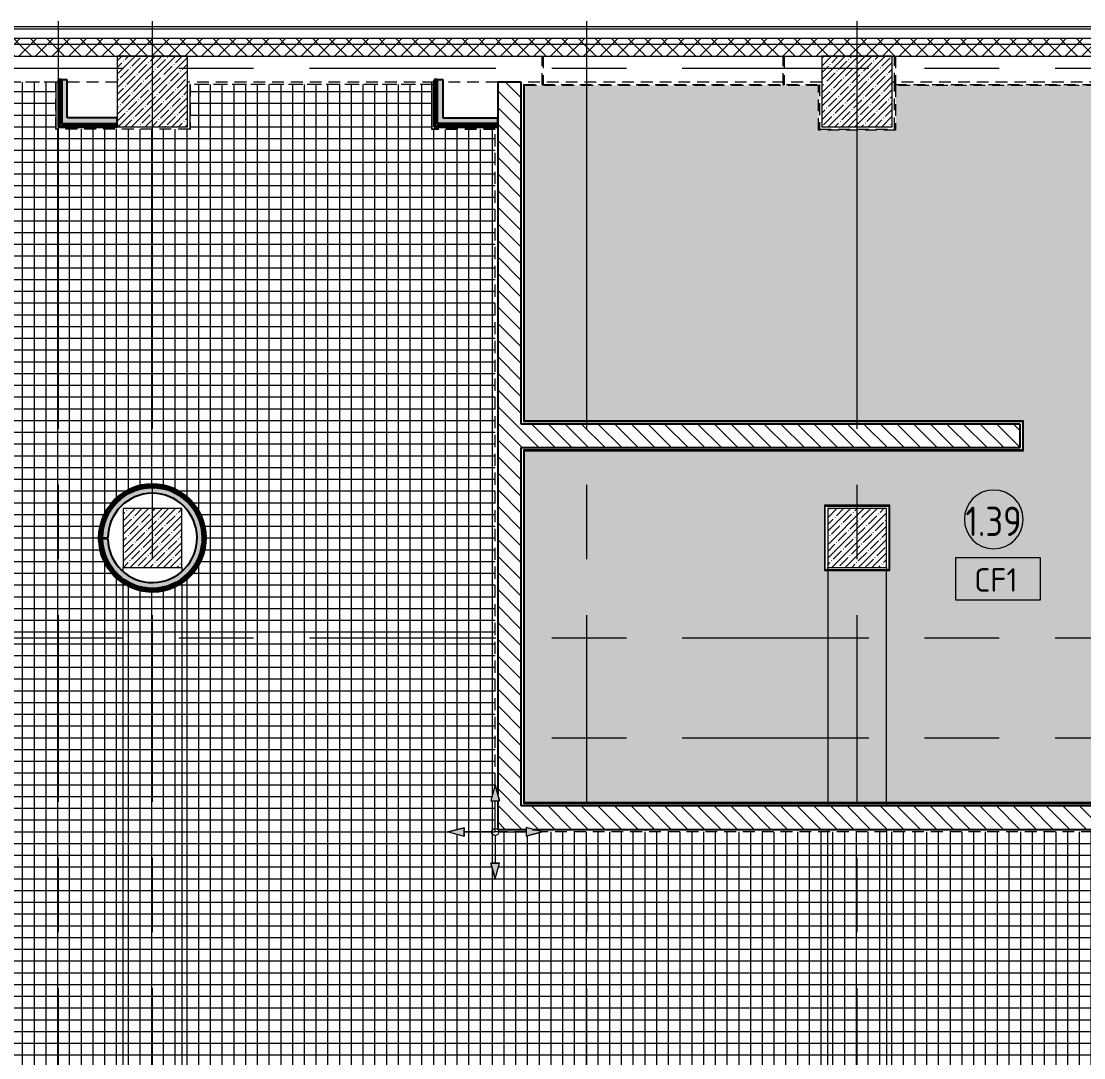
# Model space of a CAD drawing. Header units: millimetres. Extents: x 35861 to 236814, y -8553 to 29000.
# Drawn here: x 47343 to 56391, y 18576 to 27398 of the extents above; entities that cross this region are included whole.
import ezdxf

# ---------------------------------------------------------------- set-up
doc = ezdxf.new("R2010")
doc.units = ezdxf.units.MM
doc.linetypes.add('200_ШТРИХ__ш1_п0_6_', pattern=[160, 100, -60])
doc.linetypes.add('Осевая', pattern=[3175, 635, -476.25, 1587.5, -476.25])
for name, color, linetype, lineweight in [('A-AREA-IDEN', 7, 'Continuous', 9), ('A-CLNG-IDEN', 7, 'Continuous', 9), ('A-DETL-GENF', 7, 'Continuous', 9), ('A-DETL-MBND', 7, '200_ШТРИХ__ш1_п0_6_', 9), ('A-DETL-MBND-1', 7, 'Continuous', 9), ('A-FLOR', 7, 'Continuous', 9), ('A-WALL', 7, 'Continuous', 9), ('I-WALL', 7, 'Continuous', 9), ('S-COLS', 7, 'Continuous', 9), ('Оси', 7, 'Continuous', 9), ('Оси-2', 7, 'Осевая', 9)]:
    doc.layers.add(name, color=color, linetype=linetype, lineweight=lineweight)
for name, color, linetype, lineweight, true_color in [('A-WALL-1', 7, 'Continuous', 35, 0x3c3c3c), ('A-WALL-2', 7, 'Continuous', 25, 0x3c3c3c), ('A-WALL-3', 7, 'Continuous', 13, 0x3c3c3c), ('A-WALL-FNSH-1', 7, 'Continuous', 9, 0x3c3c3c), ('A-WALL-FNSH-2', 7, 'Continuous', 13, 0x3c3c3c)]:
    doc.layers.add(name, color=color, linetype=linetype, lineweight=lineweight, true_color=true_color)
doc.styles.add('GOST Common', font='GOST_Common.ttf', dxfattribs={"width": 0.9, "height": 250})
doc.styles.add('GOST Common_1', font='GOST_Common.ttf', dxfattribs={"height": 200})
pattern_1 = [(45, (0, 0), (-57.02463, 57.02463), []), (45, (57.025, 0), (-57.02463, 57.02463), [100.806, -20.161, 3.353, -16.808])]
pattern_2 = [(135, (0, 0), (-70.71068, -70.71068), [])]
pattern_3 = [(45, (0, 0), (-70.71068, 70.71068), []), (135, (0, 0), (-70.71068, -70.71068), [])]
pattern_4 = [(45, (0, 0), (-106.066, 106.066), []), (135, (0, 0), (-106.066, -106.066), [])]

# ---------------------------------------------------------------- blocks, each defined once
blk = doc.blocks.new('BSC_Колонна _Прямоугольная - 500х500-V26-План потолков с обозначением видов отделки и геометрии 1 этажа в осях 12 - 23')
at = {"layer": 'S-COLS'}
h = blk.add_hatch(dxfattribs=at)
h.set_pattern_fill('FP_38', color=256, style=0, pattern_type=2)
h.set_pattern_definition([(45, (-48460, -23000), (-57.02463, 57.02463), []), (45, (-48402.975, -23000), (-57.02463, 57.02463), [100.806, -20.161, 3.353, -16.808])])
h.paths.add_polyline_path([(-242.3, -250), (250, -250), (250, 250), (-250, 250), (-250, -250)])
for p, q in [((250, 250), (-250, 250)), ((-250, 250), (-250, -250)), ((250, -250), (250, 250)), ((-250, -250), (250, -250))]:
    blk.add_line(p, q, dxfattribs=at)
blk = doc.blocks.new('BSC_Колонна _Прямоугольная - 500х500-33455413-План потолков с обозначением видов отделки и геометрии 1 этажа в осях 12 - 23')
at = {"layer": 'S-COLS'}
h = blk.add_hatch(dxfattribs=at)
h.set_pattern_fill('FP_39', color=256, style=0, pattern_type=2)
h.set_pattern_definition([(45, (-54460, -23000), (-57.02463, 57.02463), []), (45, (-54402.975, -23000), (-57.02463, 57.02463), [100.806, -20.161, 3.353, -16.808])])
h.paths.add_polyline_path([(-250, -250), (250, -250), (250, 250), (-250, 250)])
for p, q in [((250, 250), (-250, 250)), ((-250, 250), (-250, -250)), ((250, -250), (250, 250)), ((-250, -250), (250, -250))]:
    blk.add_line(p, q, dxfattribs=at)
blk = doc.blocks.new('Начало раскладки_красным - Начало раскладки_красным-26102174-План потолков с обозначением видов отделки и геометрии 1 этажа в осях 12 - 23')
at = {"layer": 'A-DETL-GENF'}
for points in [[(-36.2, 264.8), (36.2, 264.8), (0, 400)], [(-264.8, -36.2), (-264.8, 36.2), (-400, 0)], [(264.8, -36.2), (400, 0), (264.8, 36.2), (264.8, -28)], [(0, -400), (36.2, -264.8), (-36.2, -264.8)]]:
    blk.add_hatch(color=256, dxfattribs=at).paths.add_polyline_path(points)
for p, q in [((0, 400), (-36.2, 264.8)), ((0, 400), (-36.2, 264.8)), ((36.2, 264.8), (0, 400)), ((0, 400), (36.2, 264.8)), ((-36.2, 264.8), (36.2, 264.8)), ((-36.2, 264.8), (36.2, 264.8)), ((0, 30), (0, 264.8)), ((-264.8, 36.2), (-400, 0)), ((-400, 0), (-264.8, 36.2)), ((-400, 0), (-264.8, -36.2)), ((-400, 0), (-264.8, -36.2)), ((-264.8, -36.2), (-264.8, 36.2)), ((-264.8, 36.2), (-264.8, -36.2)), ((-30, 0), (-264.8, 0)), ((30, 0), (264.8, 0)), ((400, 0), (264.8, 36.2)), ((264.8, 36.2), (264.8, -36.2)), ((400, 0), (264.8, 36.2)), ((264.8, 36.2), (264.8, -36.2)), ((400, 0), (264.8, -36.2)), ((0, -30), (0, -264.8)), ((264.8, -36.2), (400, 0)), ((36.2, -264.8), (-36.2, -264.8)), ((-36.2, -264.8), (0, -400)), ((0, -400), (-36.2, -264.8)), ((-36.2, -264.8), (36.2, -264.8)), ((0, -400), (36.2, -264.8)), ((0, -400), (36.2, -264.8))]:
    blk.add_line(p, q, dxfattribs=at)
blk.add_circle((0, 0), 30, dxfattribs=at)
blk = doc.blocks.new('Марка_Помещения - Номер-25198446-План потолков с обозначением видов отделки и геометрии 1 этажа в осях 12 - 23')
at = {"layer": 'A-AREA-IDEN'}
for start, end in [(360, 180), (180, 360)]:
    blk.add_arc((0, 0), 2.5, start, end, dxfattribs=at)
blk = doc.blocks.new('М_потолков - Марка_ Имя типа-25382930-План потолков с обозначением видов отделки и геометрии 1 этажа в осях 12 - 23')
at = {"layer": 'A-CLNG-IDEN'}
for p, q in [((3.625, 1.984375), (-3.625, 1.984375)), ((-3.625, 1.984375), (-3.625, -1.59375)), ((3.625, -1.59375), (3.625, 1.984375)), ((-3.625, -1.59375), (3.625, -1.59375))]:
    blk.add_line(p, q, dxfattribs=at)

msp = doc.modelspace()

# ---------------------------------------------------------------- hatches: boundary and pattern name
at = {"layer": 'A-DETL-MBND'}
h = msp.add_hatch(dxfattribs=at)
h.set_pattern_fill('FP_66', color=256, style=0, pattern_type=2)
h.set_pattern_definition([(270, (50155, 19000), (100, 6e-15), []), (0, (50155, 19000), (0, 100), [])])
h.paths.add_polyline_path([(45429, 11141), (45429, 13661), (45931, 13661), (45931, 11940), (48139, 11940), (48139, 12321), (48781, 12321), (48781, 11940), (51709, 11940), (51709, 12321), (56547.3, 12321), (56547.3, 15831.8), (57322, 15831.8), (57322, 18828), (57909, 18828), (57909, 20499), (51779, 20498.2), (51643.8, 20461.9), (51643.7, 20499), (51379, 20499), (51379, 20762.8), (51342.6, 20762.7), (51379, 20898), (51379, 26478), (50839, 26478), (50839, 26859), (48781, 26859), (48781, 26479), (47639, 26479), (47639, 26879), (42781, 26879), (42781, 26479), (42401, 26479), (42401, 23321), (42781, 23321), (42781, 16679), (42401, 16679), (42401, 15103.5), (45931, 15103.5), (45931, 14722.6), (45429, 14722.6), (45429, 14981.5), (42781, 14981.5), (42781, 11141), (44068.2, 11141)])
h.paths.add_polyline_path([(48424.9, 16566.4), (48344.6, 16580.4), (48279.6, 16602.3), (48207.9, 16641.8), (48151.4, 16686), (48101.7, 16739.8), (48060.9, 16801.7), (48030, 16871.9), (48011.7, 16942), (48005, 17016.8), (48080, 17017.3), (48088, 16944.4), (48105.1, 16884.1), (48135.1, 16823), (48177.9, 16765.8), (48224.9, 16721.5), (48281.9, 16684.3), (48344.6, 16657.9), (48411.1, 16643.2), (48479, 16640.5), (48546.4, 16650), (48611, 16671.3), (48670.8, 16703.8), (48723.8, 16746.5), (48768.4, 16798), (48803, 16856.5), (48826.7, 16920.3), (48838.6, 16987.3), (48837.9, 17057.9), (48826, 17122.3), (48801.9, 17185.9), (48766.8, 17244.2), (48721.9, 17295.4), (48668.6, 17337.6), (48608.6, 17369.8), (48543.8, 17390.6), (48476.4, 17399.6), (48408.4, 17396.5), (48342.1, 17381.2), (48275.7, 17351.9), (48222.8, 17316.9), (48173.6, 17269.8), (48133.7, 17214.7), (48104.2, 17153.4), (48086.1, 17087.8), (48079.7, 17020), (48005, 17020.1), (48011.2, 17094.8), (48030, 17168.5), (48059.7, 17236.3), (48100.7, 17299.2), (48151.5, 17354.5), (48210.7, 17400.6), (48279.5, 17437.4), (48354.5, 17462.1), (48424.2, 17473.4), (48496.7, 17473.5), (48577.5, 17459), (48641.8, 17437.1), (48711.6, 17398.7), (48770.9, 17351.6), (48818.3, 17300.5), (48859.5, 17237.7), (48889.9, 17169.1), (48908.5, 17096.4), (48915, 17021.6), (48909.1, 16946.8), (48888.6, 16868.6), (48861, 16805.1), (48817.3, 16738.8), (48768.4, 16685.6), (48704.6, 16637), (48644.8, 16604.2), (48573.9, 16579.5), (48499.9, 16566.8), (48427.4, 16566.4)])
h.paths.add_polyline_path([(54738, 16742), (54182, 16742), (54182, 17298), (54738, 17298)])
h.paths.add_polyline_path([(48655.4, 16770), (48210, 16770), (48210, 17270), (48710, 17270), (48710, 16770), (48670.8, 16770)])
h.paths.add_polyline_path([(51379.2, 20098), (51342.9, 20233.2), (51415.4, 20233.3)])
h.paths.add_polyline_path([(51114.3, 20461.6), (50979, 20497.8), (51114.2, 20534.1)])
h.paths.add_polyline_path([(48429, 22546.1), (48355, 22557.3), (48283.7, 22580.5), (48217.3, 22615.1), (48154.7, 22663.1), (48104.6, 22716.2), (48063.2, 22777.5), (48032.2, 22845.1), (48012.6, 22917.1), (48005.1, 22991.3), (48046.1, 22992.8), (48045.4, 23000), (48005, 23000), (48011.2, 23074.7), (48029.5, 23147.3), (48059.5, 23216), (48104.1, 23282.8), (48151, 23334), (48210, 23380.2), (48278.8, 23417.1), (48348.6, 23441), (48420.4, 23453.3), (48495.3, 23453.6), (48569.3, 23441.7), (48640.3, 23417.8), (48710.1, 23379.7), (48769.4, 23333), (48816.9, 23282.2), (48858.4, 23219.8), (48889.1, 23151.4), (48908.1, 23078.9), (48915, 23004.3), (48909.5, 22929.6), (48889.3, 22850.9), (48862.5, 22787.9), (48819, 22721), (48770, 22667.2), (48710, 22620.2), (48648.2, 22585.7), (48575.1, 22560), (48503.9, 22547.1), (48431.5, 22546.1)])
at = {"layer": 'A-DETL-MBND-1'}
h = msp.add_hatch(color=256, dxfattribs=at)
h.paths.add_polyline_path([(52727.9, 20748), (54210, 20748), (54210, 22722), (54182, 22722), (54182, 23278), (54738, 23278), (54738, 22722), (54710, 22722), (54710, 20748), (57902, 20748), (57902, 24722), (57322, 24722), (57322, 26472), (56832, 26472), (56832, 26852), (54788, 26852), (54788, 26472), (54132, 26472.1), (54132, 26852), (51628, 26852), (51628.1, 23998), (55878, 23998), (55878, 23742), (51628, 23742), (51628, 20748), (52006.3, 20748)])
h.paths.add_polyline_path([(56860, 26480), (56860, 26520), (56840, 26520), (56840, 26480), (56850.9, 26480)])
msp.add_hatch(color=256, dxfattribs=at).paths.add_polyline_path([(54710, 20748), (54710, 22722), (54210, 22722), (54210, 20748), (54527.1, 20748)])
at = {"layer": 'A-WALL'}
h = msp.add_hatch(dxfattribs=at)
h.set_pattern_fill('FP_17', color=256, style=0, pattern_type=2)
h.set_pattern_definition(pattern_3)
h.paths.add_polyline_path([(84480.2, 27200), (84480.2, 27250), (42160, 27250), (42160, 27200), (81593.6, 27200)])
h = msp.add_hatch(dxfattribs=at)
h.set_pattern_fill('FP_17', color=256, style=0, pattern_type=2)
h.set_pattern_definition(pattern_3)
h.paths.add_polyline_path([(84480.2, 27100), (84480.2, 27200), (42160, 27200), (42160, 27100), (81593.6, 27100)])
at = {"layer": 'I-WALL'}
h = msp.add_hatch(dxfattribs=at)
h.set_pattern_fill('FP_63', color=256, style=0, pattern_type=2)
h.set_pattern_definition(pattern_4)
h.paths.add_polyline_path([(47660, 26500), (47672.5, 26500), (47672.5, 26900), (47660, 26900)])
h = msp.add_hatch(dxfattribs=at)
h.set_pattern_fill('FP_63', color=256, style=0, pattern_type=2)
h.set_pattern_definition(pattern_4)
h.paths.add_polyline_path([(47672.5, 26512.5), (47685, 26512.5), (47685, 26900), (47672.5, 26900)])
for points in [[(47735, 26525), (47735, 26900), (47685, 26900), (47685, 26525)], [(50935, 26524), (50935, 26900), (50885, 26900), (50885, 26524)], [(48160, 26525), (48160, 26575), (47735, 26575), (47735, 26525)], [(50935, 26524), (51400, 26524), (51400, 26574), (50935, 26574)], [(48447.9, 22570.2), (48520.5, 22574.3), (48591.4, 22590.6), (48658.5, 22618.6), (48719.9, 22657.5), (48773.9, 22706.2), (48819, 22763.3), (48853.7, 22827.1), (48877.2, 22895.9), (48888.8, 22967.7), (48887.9, 23041.4), (48875.2, 23112), (48850.4, 23180.3), (48814.4, 23243.5), (48768.3, 23299.8), (48713.4, 23347.4), (48651.2, 23385.1), (48578.5, 23412.9), (48512.4, 23426.8), (48439.8, 23429.5), (48367.7, 23420), (48298.2, 23398.4), (48233.4, 23365.5), (48175.1, 23322.1), (48124.9, 23269.4), (48084.3, 23209.1), (48054.4, 23142.8), (48036.1, 23072.5), (48030, 23000), (48080, 23000), (48086.1, 23067.6), (48104.1, 23133.1), (48133.5, 23194.4), (48173.3, 23249.4), (48222.3, 23296.4), (48278.8, 23334), (48341.2, 23361), (48407.4, 23376.3), (48475.2, 23379.7), (48542.5, 23370.9), (48607.3, 23350.3), (48667.3, 23318.5), (48720.7, 23276.5), (48765.7, 23225.7), (48801, 23167.7), (48825.4, 23104.3), (48838.1, 23037.6), (48838.8, 22969.6), (48827.3, 22902.7), (48804.1, 22838.9), (48770, 22780.2), (48725.9, 22728.5), (48673.3, 22685.5), (48613.9, 22652.6), (48549.6, 22630.7), (48482.4, 22620.7), (48414.5, 22622.7), (48348.1, 22636.8), (48285.2, 22662.6), (48228, 22699.1), (48178.1, 22745.2), (48137.2, 22799.4), (48106.7, 22860.1), (48087.4, 22925.2), (48080.1, 22992.8), (48030.1, 22991.8), (48037.6, 22919.5), (48057.2, 22849.5), (48088.3, 22783.7), (48130.1, 22724.2), (48181.3, 22672.6), (48240.4, 22630.3), (48305.9, 22598.6), (48375.7, 22578.3), (48398.1, 22575.8)]]:
    msp.add_hatch(color=256, dxfattribs=at).paths.add_polyline_path(points)
h = msp.add_hatch(dxfattribs=at)
h.set_pattern_fill('FP_63', color=256, style=0, pattern_type=2)
h.set_pattern_definition(pattern_4)
h.paths.add_polyline_path([(50872.5, 26499), (50872.5, 26900), (50860, 26900), (50860, 26499)])
h = msp.add_hatch(dxfattribs=at)
h.set_pattern_fill('FP_63', color=256, style=0, pattern_type=2)
h.set_pattern_definition(pattern_4)
h.paths.add_polyline_path([(50885, 26511.5), (50885, 26900), (50872.5, 26900), (50872.5, 26511.5)])
h = msp.add_hatch(dxfattribs=at)
h.set_pattern_fill('FP_21', color=256, style=0, pattern_type=2)
h.set_pattern_definition(pattern_2)
h.paths.add_polyline_path([(51600, 20520), (51600, 26880), (51400, 26880), (51400, 20818.9), (51414.9, 20762.8), (51400, 20762.7), (51400, 20520), (51465, 20520)])
h = msp.add_hatch(dxfattribs=at)
h.set_pattern_fill('FP_63', color=256, style=0, pattern_type=2)
h.set_pattern_definition(pattern_4)
h.paths.add_polyline_path([(47735, 26500), (48160, 26500), (48160, 26512.5), (47672.5, 26512.5), (47672.5, 26500), (47685, 26500)])
h = msp.add_hatch(dxfattribs=at)
h.set_pattern_fill('FP_63', color=256, style=0, pattern_type=2)
h.set_pattern_definition(pattern_4)
h.paths.add_polyline_path([(48160, 26512.5), (48160, 26525), (47685, 26525), (47685, 26512.5), (47735, 26512.5)])
h = msp.add_hatch(dxfattribs=at)
h.set_pattern_fill('FP_63', color=256, style=0, pattern_type=2)
h.set_pattern_definition(pattern_4)
h.paths.add_polyline_path([(50885, 26499), (51400, 26499), (51400, 26511.5), (50872.5, 26511.5), (50872.5, 26499)])
h = msp.add_hatch(dxfattribs=at)
h.set_pattern_fill('FP_63', color=256, style=0, pattern_type=2)
h.set_pattern_definition(pattern_4)
h.paths.add_polyline_path([(51284.6, 26511.5), (51400, 26511.5), (51400, 26524), (50885, 26524), (50885, 26511.5), (50935, 26511.5)])
h = msp.add_hatch(dxfattribs=at)
h.set_pattern_fill('FP_21', color=256, style=0, pattern_type=2)
h.set_pattern_definition(pattern_2)
h.paths.add_polyline_path([(55850, 23770), (55850, 23970), (51600, 23970), (51600, 23770), (55614.5, 23770)])
h = msp.add_hatch(dxfattribs=at)
h.set_pattern_fill('FP_63', color=256, style=0, pattern_type=2)
h.set_pattern_definition(pattern_4)
h.paths.add_polyline_path([(48429, 22546.1), (48503.9, 22547.1), (48578.5, 22560.8), (48648.2, 22585.7), (48713.6, 22622.2), (48772.2, 22669), (48822.3, 22724.7), (48862.5, 22787.9), (48891.9, 22856.8), (48909.5, 22929.6), (48915, 23004.3), (48908.1, 23078.9), (48889.1, 23151.4), (48858.4, 23219.8), (48816.9, 23282.2), (48765.8, 23336.9), (48706.4, 23382.5), (48640.3, 23417.8), (48569.3, 23441.7), (48495.3, 23453.6), (48420.4, 23453.3), (48346.5, 23440.6), (48275.8, 23416), (48210, 23380.2), (48151, 23334), (48100.4, 23278.7), (48059.5, 23216), (48029.5, 23147.3), (48011.2, 23074.7), (48005, 23000), (48017.5, 23000), (48023.8, 23074.6), (48042.6, 23147), (48073.4, 23215.2), (48115.1, 23277.3), (48166.8, 23331.4), (48226.8, 23376.1), (48293.5, 23410), (48365, 23432.2), (48439.2, 23442), (48513.9, 23439.2), (48587.2, 23423.8), (48656.8, 23396.3), (48720.7, 23357.5), (48777.2, 23308.5), (48824.7, 23250.6), (48861.7, 23185.6), (48887.2, 23115.2), (48900.5, 23041.4), (48901.3, 22966.8), (48889.3, 22892.9), (48865.2, 22822.1), (48829.4, 22756.4), (48783.1, 22697.6), (48727.5, 22647.5), (48664.3, 22607.5), (48595.2, 22578.7), (48522.3, 22561.9), (48447.6, 22557.7), (48373.2, 22566.1), (48301.4, 22586.9), (48234, 22619.5), (48173.2, 22663.1), (48120.5, 22716.2), (48077.5, 22777.5), (48045.5, 22845.1), (48025.3, 22917.1), (48017.6, 22991.6), (48005.1, 22991.3), (48012.7, 22916.8), (48032.4, 22844.5), (48067.6, 22770.7), (48105.8, 22714.5), (48157.4, 22660.2), (48217.3, 22615.1), (48283.7, 22580.5), (48355, 22557.3), (48398.1, 22550.8)])
h = msp.add_hatch(dxfattribs=at)
h.set_pattern_fill('FP_63', color=256, style=0, pattern_type=2)
h.set_pattern_definition(pattern_4)
h.paths.add_polyline_path([(48447.6, 22557.7), (48522.3, 22561.9), (48595.2, 22578.7), (48664.3, 22607.5), (48727.5, 22647.5), (48783.1, 22697.6), (48829.4, 22756.4), (48865.2, 22822.1), (48889.3, 22892.9), (48901.3, 22966.8), (48900.5, 23041.6), (48887.2, 23115.2), (48861.7, 23185.6), (48824.7, 23250.6), (48777.2, 23308.5), (48720.7, 23357.5), (48656.8, 23396.3), (48587.2, 23423.8), (48513.9, 23439.2), (48439.2, 23442), (48365, 23432.2), (48293.5, 23410), (48226.8, 23376.1), (48166.8, 23331.4), (48115.1, 23277.3), (48073.4, 23215.2), (48042.6, 23147), (48023.8, 23074.6), (48017.5, 23000), (48030, 23000), (48037.2, 23076.7), (48054.4, 23142.8), (48084.3, 23209.1), (48124.9, 23269.4), (48175.1, 23322.1), (48233.4, 23365.5), (48298.2, 23398.4), (48367.7, 23420), (48439.8, 23429.5), (48512.4, 23426.8), (48583.6, 23411.9), (48651.2, 23385.1), (48713.4, 23347.4), (48768.3, 23299.8), (48814.4, 23243.5), (48851.7, 23176.7), (48875.2, 23112), (48888.1, 23040.4), (48888.8, 22967.7), (48877.2, 22895.9), (48853.7, 22827.1), (48819, 22763.3), (48773.9, 22706.2), (48719.9, 22657.5), (48658.5, 22618.6), (48591.4, 22590.6), (48520.5, 22574.3), (48447.9, 22570.2), (48375.7, 22578.3), (48305.9, 22598.6), (48240.4, 22630.3), (48181.3, 22672.6), (48130.1, 22724.2), (48088.3, 22783.7), (48057.2, 22849.5), (48037.2, 22923), (48030.1, 22991.8), (48017.6, 22991.6), (48025.3, 22917.1), (48045.5, 22845.1), (48077.5, 22777.5), (48120.5, 22716.2), (48173.2, 22663.1), (48234, 22619.5), (48301.4, 22586.9), (48373.2, 22566.1), (48398.1, 22563.3)])
h = msp.add_hatch(dxfattribs=at)
h.set_pattern_fill('FP_21', color=256, style=0, pattern_type=2)
h.set_pattern_definition(pattern_2)
h.paths.add_polyline_path([(58130, 20520), (58130, 20720), (51600, 20720), (51600, 20520), (51643.8, 20520), (51643.7, 20534.4), (51697.6, 20520), (57930, 20520)])
at = {"layer": 'S-COLS'}
h = msp.add_hatch(dxfattribs=at)
h.set_pattern_fill('FP_1', color=256, style=0, pattern_type=2)
h.set_pattern_definition(pattern_1)
h.paths.add_polyline_path([(48160, 26500), (48760, 26500), (48760, 27100), (48160, 27100)])
h = msp.add_hatch(dxfattribs=at)
h.set_pattern_fill('FP_1', color=256, style=0, pattern_type=2)
h.set_pattern_definition(pattern_1)
h.paths.add_polyline_path([(54160, 26500), (54760, 26500), (54760, 27100), (54160, 27100)])

# ---------------------------------------------------------------- linework, layer by layer
at = {"layer": 'A-DETL-MBND'}
for p, q in [((51780, 26856), (51780, 27100)), ((51788, 27100), (51788, 26856)), ((53832, 26856), (53832, 27100)), ((53840, 27100), (53840, 26856)), ((54780, 26860), (54780, 27100)), ((54788, 27100), (54788, 26860)), ((47660, 26880), (42780, 26880)), ((47639, 26879), (42781, 26879)), ((47639, 26479), (47639, 26879)), ((47640, 26480), (47640, 26880)), ((48160, 26880), (47735, 26880)), ((50860, 26880), (48760, 26880)), ((50840, 26479), (50840, 26880)), ((51400, 26880), (50935, 26880)), ((54160, 26880), (51600, 26880)), ((56860, 26880), (54760, 26880)), ((48780, 26860), (48780, 26480)), ((50860, 26860), (48780, 26860)), ((48781, 26860), (48781, 26479)), ((50839, 26859), (48781, 26859)), ((50839, 26478), (50839, 26859)), ((51620, 26860), (54140, 26860)), ((51620, 26860), (51620, 26852)), ((54132, 26852), (51628, 26852)), ((51780, 26856), (51788, 26856)), ((53832, 26856), (53840, 26856)), ((54132, 26472), (54132, 26852)), ((54140, 26860), (54140, 26480)), ((54780, 26860), (56840, 26860)), ((54780, 26480), (54780, 26860)), ((54780, 26860), (54788, 26860)), ((56832, 26852), (54788, 26852)), ((54788, 26852), (54788, 26472)), ((48781, 26479), (47639, 26479)), ((48780, 26480), (47640, 26480)), ((51379, 26478), (50839, 26478)), ((51380, 26479), (50840, 26479)), ((51379, 20897.1), (51379, 26478)), ((51380, 20893.4), (51380, 26479)), ((54788, 26472), (54132, 26472)), ((54140, 26480), (54780, 26480)), ((51379, 20499), (51379, 20762.8)), ((51380, 20500), (51380, 20762.8)), ((51643.8, 20499), (51379, 20499)), ((51643.8, 20500), (51380, 20500)), ((57910, 20500), (51772.4, 20500)), ((57909, 20499), (51776.1, 20499))]:
    msp.add_line(p, q, dxfattribs=at)
msp.add_arc((48460, 23000), 414.6, 180, 181.09605, dxfattribs=at)
at = {"layer": 'A-FLOR'}
for p, q in [((48210, 22715.7), (48210, 22750)), ((48710, 22750), (48710, 22715.5)), ((54210, 22730), (54210, 22750)), ((54210, 22722), (54210, 20748)), ((54710, 22750), (54710, 22730)), ((54710, 20748), (54710, 22722)), ((48210, 17400.1), (48210, 22620.6)), ((48710, 22620.2), (48710, 17399.9)), ((54210, 20720), (54210, 20740)), ((54710, 20740), (54710, 20720)), ((54210, 17272.2), (54210, 20520)), ((54710, 20520), (54710, 17272.2))]:
    msp.add_line(p, q, dxfattribs=at)
at = {"layer": 'A-WALL'}
for p, q in [((84480.2, 27250), (42160, 27250)), ((84480.2, 27200), (42160, 27200)), ((47672.5, 26900), (47672.5, 26512.5)), ((50872.5, 26511.5), (50872.5, 26900)), ((47672.5, 26512.5), (48160, 26512.5)), ((51400, 26511.5), (50872.5, 26511.5))]:
    msp.add_line(p, q, dxfattribs=at)
msp.add_arc((48460, 23000), 442.5, 181.09218, 180, dxfattribs=at)
at = {"layer": 'A-WALL-1'}
for p, q in [((47685, 26900), (47660, 26900)), ((47660, 26900), (47660, 26500)), ((47685, 26900), (47685, 26525)), ((50860, 26900), (50860, 26499)), ((50885, 26900), (50860, 26900)), ((50885, 26524), (50885, 26900)), ((47685, 26525), (48160, 26525)), ((48160, 26500), (48160, 26525)), ((51400, 26524), (50885, 26524)), ((51400, 26499), (51400, 26524)), ((47660, 26500), (48160, 26500)), ((50860, 26499), (51400, 26499)), ((48005, 23000), (48030, 23000)), ((48030.1, 22991.8), (48005.1, 22991.3))]:
    msp.add_line(p, q, dxfattribs=at)
for radius in [455, 430]:
    msp.add_arc((48460, 23000), radius, 181.09218, 180, dxfattribs=at)
at = {"layer": 'A-WALL-2'}
for p, q in [((47735, 26900), (47685, 26900)), ((47735, 26575), (47735, 26900)), ((50935, 26900), (50885, 26900)), ((50935, 26574), (50935, 26900)), ((51400, 26880), (51400, 20818.9)), ((51600, 26880), (51400, 26880)), ((51600, 23970), (51600, 26880)), ((48160, 26575), (47735, 26575)), ((48160, 26525), (48160, 26575)), ((51400, 26574), (50935, 26574)), ((51400, 26524), (51400, 26574)), ((55850, 23970), (51600, 23970)), ((55850, 23770), (55850, 23970)), ((51600, 20720), (51600, 23770)), ((51600, 23770), (55850, 23770)), ((48030, 23000), (48080, 23000)), ((48080.1, 22992.8), (48030.1, 22991.8)), ((51400, 20762.8), (51400, 20520)), ((57930, 20720), (51600, 20720)), ((51400, 20520), (51643.8, 20520)), ((51697.6, 20520), (57930, 20520))]:
    msp.add_line(p, q, dxfattribs=at)
msp.add_arc((48460, 23000), 380, 181.09218, 180, dxfattribs=at)
at = {"layer": 'A-WALL-3'}
for p, q in [((84480.2, 27330), (42160, 27330)), ((42760, 27100), (60160, 27100))]:
    msp.add_line(p, q, dxfattribs=at)
at = {"layer": 'A-WALL-FNSH-1'}
msp.add_line((84480.2, 27350), (42160, 27350), dxfattribs=at)
at = {"layer": 'A-WALL-FNSH-2'}
for p, q in [((47639, 26879), (47639, 26479.5)), ((47640, 26879), (47639, 26879)), ((47640, 26479.5), (47640, 26879)), ((48781, 26860), (48780, 26860)), ((48780, 26860), (48780, 26479.5)), ((48781, 26479.5), (48781, 26860)), ((50839, 26859), (50839, 26478)), ((50840, 26859), (50839, 26859)), ((50840, 26478), (50840, 26859)), ((51620, 26852), (51620, 23990)), ((51628, 26852), (51620, 26852)), ((51628, 23998), (51628, 26852)), ((47639, 26479.5), (47640, 26479.5)), ((48780, 26479.5), (48781, 26479.5)), ((50839, 26478), (50840, 26478)), ((51620, 23990), (55870, 23990)), ((55878, 23998), (51628, 23998)), ((55870, 23990), (55870, 23750)), ((55878, 23742), (55878, 23998)), ((55870, 23750), (51620, 23750)), ((51620, 23750), (51620, 20740)), ((51628, 23742), (55878, 23742)), ((51628, 20748), (51628, 23742)), ((54738, 23278), (54182, 23278)), ((54182, 23278), (54182, 22722)), ((54190, 23270), (54730, 23270)), ((54190, 22730), (54190, 23270)), ((54730, 23270), (54730, 22730)), ((54738, 22722), (54738, 23278)), ((54182, 22722), (54738, 22722)), ((54730, 22730), (54190, 22730)), ((51620, 20740), (57910, 20740)), ((57902, 20748), (51628, 20748))]:
    msp.add_line(p, q, dxfattribs=at)
at = {"layer": 'S-COLS'}
for p, q in [((48760, 27100), (48160, 27100)), ((48160, 27100), (48160, 26500)), ((48760, 26500), (48760, 27100)), ((54760, 27100), (54160, 27100)), ((54160, 27100), (54160, 26500)), ((54760, 26500), (54760, 27100)), ((48160, 26500), (48760, 26500)), ((54160, 26500), (54760, 26500))]:
    msp.add_line(p, q, dxfattribs=at)
at = {"layer": 'Оси'}
for p, q in [((47660, 24898.1), (47660, 27398.1)), ((48460, 24898.1), (48460, 27398.1)), ((52160, 24898.1), (52160, 27398.1)), ((54460, 24898.1), (54460, 27398.1))]:
    msp.add_line(p, q, dxfattribs=at)
at = {"layer": 'Оси-2'}
for p, q in [((39160.8, 27000), (82200, 27000)), ((47660, 593.7), (47660, 24898.1)), ((48460, 593.7), (48460, 24898.1)), ((52160, 593.7), (52160, 24898.1)), ((54460, 593.7), (54460, 24898.1)), ((39160.8, 22150), (82200, 22150)), ((39160.8, 21300), (82200, 21300))]:
    msp.add_line(p, q, dxfattribs=at)

# ---------------------------------------------------------------- block references
at = {"layer": 'A-AREA-IDEN', "xscale": 99.99999999999993, "yscale": 99.99999999999993, "zscale": 99.99999999999993}
msp.add_blockref('Марка_Помещения - Номер-25198446-План потолков с обозначением видов отделки и геометрии 1 этажа в осях 12 - 23', (55624, 23158.2), dxfattribs=at)
at = {"layer": 'A-CLNG-IDEN', "xscale": 99.99999999999993, "yscale": 99.99999999999993, "zscale": 99.99999999999993}
msp.add_blockref('М_потолков - Марка_ Имя типа-25382930-План потолков с обозначением видов отделки и геометрии 1 этажа в осях 12 - 23', (55660.8, 22632.8), dxfattribs=at)
at = {"layer": 'A-DETL-GENF', "rotation": 0.03359668727813597}
msp.add_blockref('Начало раскладки_красным - Начало раскладки_красным-26102174-План потолков с обозначением видов отделки и геометрии 1 этажа в осях 12 - 23', (51379, 20498), dxfattribs=at)
at = {"layer": 'S-COLS'}
for name, p in [('BSC_Колонна _Прямоугольная - 500х500-V26-План потолков с обозначением видов отделки и геометрии 1 этажа в осях 12 - 23', (48460, 23000)), ('BSC_Колонна _Прямоугольная - 500х500-33455413-План потолков с обозначением видов отделки и геометрии 1 этажа в осях 12 - 23', (54460, 23000))]:
    msp.add_blockref(name, p, dxfattribs=at)

# ---------------------------------------------------------------- texts
at = {"layer": 'A-AREA-IDEN', "insert": (55382.1, 23266.8), "char_height": 250, "width": 606.076, "attachment_point": 1, "style": 'GOST Common'}
msp.add_mtext('1.39', dxfattribs=at)
at = {"layer": 'A-CLNG-IDEN', "insert": (55458, 22742.6), "char_height": 200, "width": 472.996, "attachment_point": 1, "style": 'GOST Common_1'}
msp.add_mtext('CF1', dxfattribs=at)

doc.saveas('drawing.dxf')
